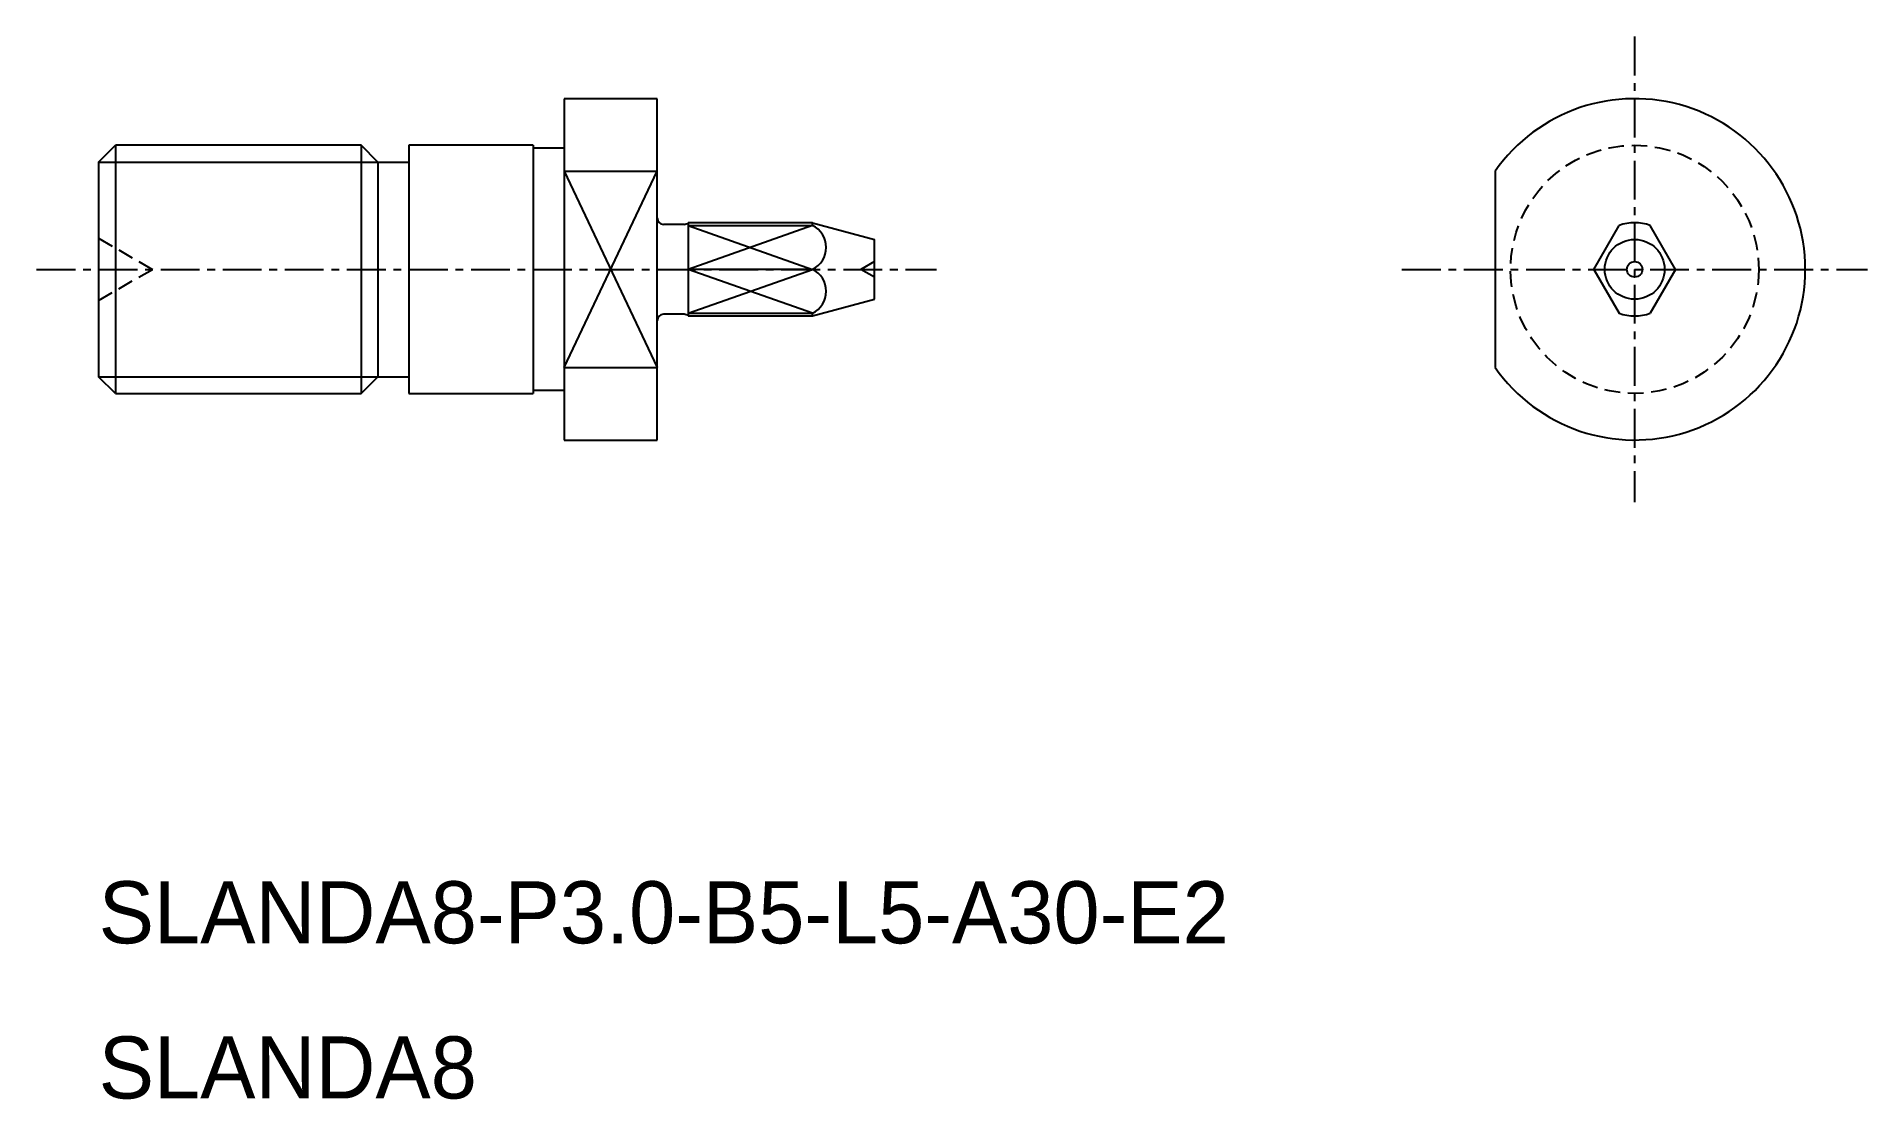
# Model space of a CAD drawing. Extents: x -1537.8 to -1478.8, y -81.3 to -47.
import ezdxf

# ---------------------------------------------------------------- set-up
doc = ezdxf.new("R2010")
doc.units = 0
doc.linetypes.add('CENTER', pattern=[2, 1.25, -0.25, 0.25, -0.25])
doc.linetypes.add('DASHED', pattern=[0.75, 0.5, -0.25])
doc.layers.get('0').update_dxf_attribs({"linetype": 'CONTINUOUS'})
doc.layers.add('CENTER', color=1, linetype='CENTER')

msp = doc.modelspace()

# ---------------------------------------------------------------- linework, layer by layer
at = {"color": 7, "linetype": 'CONTINUOUS'}
for p, q in [((-1517.786, -49.029), (-1520.786, -49.029)), ((-1520.786, -49.029), (-1520.786, -60.029)), ((-1517.786, -60.029), (-1517.786, -49.029)), ((-1535.786, -51.071), (-1535.244, -50.529)), ((-1535.244, -50.529), (-1535.244, -58.529)), ((-1527.327, -50.529), (-1535.244, -50.529)), ((-1527.327, -50.529), (-1527.327, -58.529)), ((-1526.786, -51.071), (-1527.327, -50.529)), ((-1521.786, -50.529), (-1525.786, -50.529)), ((-1525.786, -50.529), (-1525.786, -58.529)), ((-1521.786, -50.529), (-1521.786, -58.529)), ((-1520.786, -50.629), (-1521.786, -50.629)), ((-1535.786, -51.071), (-1535.786, -57.988)), ((-1526.786, -51.071), (-1525.786, -51.071)), ((-1526.786, -51.071), (-1526.786, -57.988)), ((-1520.786, -51.367), (-1517.786, -51.367)), ((-1490.786, -51.367), (-1490.786, -57.691)), ((-1516.918, -53.079), (-1517.586, -53.079)), ((-1516.786, -53.029), (-1516.786, -56.029)), ((-1512.786, -53.029), (-1516.786, -53.029)), ((-1512.786, -53.029), (-1510.786, -53.565)), ((-1512.786, -53.115), (-1512.786, -53.029)), ((-1510.786, -55.493), (-1510.786, -53.565)), ((-1487.602, -54.529), (-1486.786, -53.115)), ((-1484.969, -54.529), (-1485.786, -53.115)), ((-1487.602, -54.529), (-1486.786, -55.943)), ((-1484.969, -54.529), (-1485.786, -55.943)), ((-1516.918, -55.979), (-1517.586, -55.979)), ((-1516.786, -56.029), (-1512.786, -56.029)), ((-1512.786, -56.029), (-1510.786, -55.493)), ((-1512.786, -56.029), (-1512.786, -55.943)), ((-1520.786, -57.691), (-1517.786, -57.691)), ((-1535.244, -58.529), (-1535.786, -57.988)), ((-1527.327, -58.529), (-1526.786, -57.988)), ((-1526.786, -57.988), (-1525.786, -57.988)), ((-1535.244, -58.529), (-1527.327, -58.529)), ((-1525.786, -58.529), (-1521.786, -58.529)), ((-1520.786, -58.429), (-1521.786, -58.429)), ((-1520.786, -60.029), (-1517.786, -60.029))]:
    msp.add_line(p, q, dxfattribs=at)
at = {"color": 3, "linetype": 'CONTINUOUS'}
for p, q in [((-1535.786, -51.071), (-1526.786, -51.071)), ((-1520.786, -57.691), (-1517.786, -51.367)), ((-1520.786, -51.367), (-1517.786, -57.691)), ((-1516.786, -53.115), (-1512.786, -54.529)), ((-1512.786, -53.115), (-1516.786, -54.529)), ((-1516.786, -55.943), (-1512.786, -54.529)), ((-1512.786, -55.943), (-1516.786, -54.529)), ((-1535.786, -57.988), (-1526.786, -57.988))]:
    msp.add_line(p, q, dxfattribs=at)
at = {"color": 3, "linetype": 'DASHED'}
for p, q in [((-1535.786, -53.529), (-1534.054, -54.529)), ((-1510.786, -54.279), (-1511.219, -54.529)), ((-1535.786, -55.529), (-1534.054, -54.529)), ((-1510.786, -54.779), (-1511.219, -54.529))]:
    msp.add_line(p, q, dxfattribs=at)
for p, q in [((-1516.786, -53.115), (-1512.786, -53.115)), ((-1512.786, -54.529), (-1516.786, -54.529)), ((-1516.786, -55.943), (-1512.786, -55.943))]:
    msp.add_line(p, q)
msp.add_circle((-1486.286, -54.529), 4, dxfattribs=at)
at = {"color": 7, "linetype": 'CONTINUOUS'}
for radius in [0.964, 0.25]:
    msp.add_circle((-1486.286, -54.529), radius, dxfattribs=at)
for centre, radius, start, end in [((-1486.286, -54.529), 5.5, 215.0968, 144.9032), ((-1517.586, -52.879), 0.2, 180, 270), ((-1516.918, -52.879), 0.2, 270, 311.40962), ((-1486.286, -54.529), 1.5, 70.52878, 109.47122), ((-1517.586, -56.179), 0.2, 90, 180), ((-1516.918, -56.179), 0.2, 48.59038, 90), ((-1486.286, -54.529), 1.5, 250.52878, 289.47122)]:
    msp.add_arc(centre, radius, start, end, dxfattribs=at)
for centre in [(-1513.125, -53.822), (-1513.125, -55.236)]:
    msp.add_arc(centre, 0.784, 295.66227, 64.33773)
at = {"layer": 'CENTER', "color": 1, "linetype": 'CENTER'}
for p, q in [((-1486.286, -47.029), (-1486.286, -62.029)), ((-1537.786, -54.529), (-1508.786, -54.529)), ((-1493.786, -54.529), (-1478.786, -54.529))]:
    msp.add_line(p, q, dxfattribs=at)

# ---------------------------------------------------------------- texts
at = {"color": 7, "linetype": 'CONTINUOUS'}
for s, p in [('SLANDA8-P3.0-B5-L5-A30-E2', (-1535.786, -76.25)), ('SLANDA8', (-1535.786, -81.25))]:
    msp.add_text(s, height=2, dxfattribs=at).set_placement(p)

doc.saveas('drawing.dxf')
